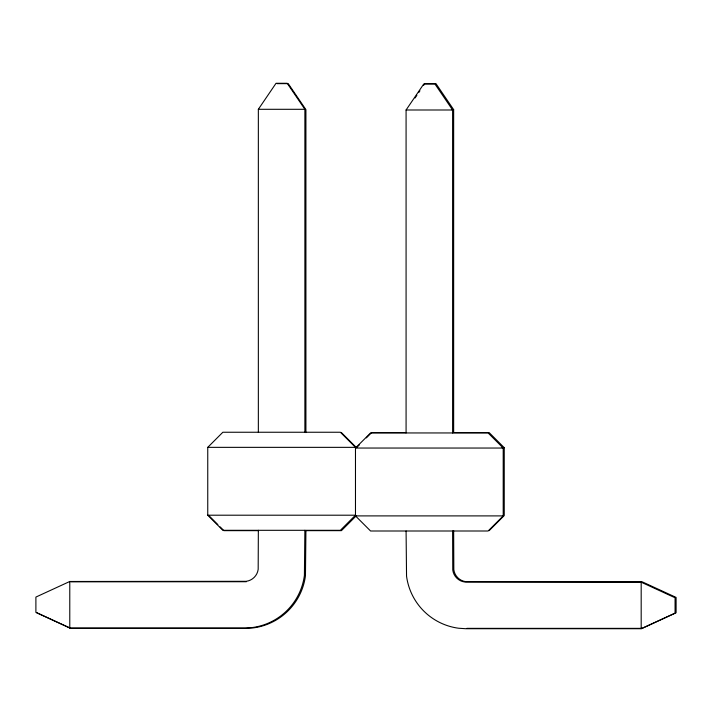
<?xml version="1.0" encoding="UTF-8"?>
<svg xmlns="http://www.w3.org/2000/svg" width="712" height="712" viewBox="0 0 712 712"><rect width="100%" height="100%" fill="white"/><g stroke="black" fill="none" stroke-linecap="round" stroke-linejoin="round"><path stroke-width="1.07" d="M258.349 432.246L258.349 109.301L276.034 83.286L287.194 83.286L304.878 109.301L304.878 432.246M406.08 432.949L406.08 109.995L423.756 83.989L434.925 83.989L452.601 109.995L452.601 432.949M415.052 97.989L416.876 95.301M418.709 92.605L419.929 90.816M423.587 85.431L424.806 83.642L435.967 83.642L453.651 109.648L453.651 432.593M207.753 515.203L355.475 515.203L340.372 530.307L222.856 530.307L207.753 515.203L207.753 447.35L222.856 432.246L340.372 432.246L355.475 447.35L355.475 515.897L370.578 531.001L488.103 531.001L503.206 515.897L503.206 448.044L488.103 432.949L370.578 432.949L355.475 448.044L503.206 448.044M359.542 444.68L356.525 447.697L341.422 432.593M366.342 437.88L371.628 432.593L405.991 432.593M356.525 515.55L341.422 530.654L304.834 530.654M489.144 530.654L504.247 515.55L504.247 447.697L489.144 432.593L452.556 432.593M258.349 530.307L258.18 569.342A13.911 13.911 0 0 1 246.21 581.312L69.776 581.481L35.894 597.074L35.894 612.427L69.776 628.011L245.15 628.011L252.297 627.548A60.538 60.538 0 0 0 304.407 575.429L304.878 530.307M406.08 531.001L406.543 576.124A60.538 60.538 0 0 0 458.662 628.242L465.799 628.714L641.183 628.714L675.065 613.121L675.065 597.769L641.183 582.185L464.749 582.016A13.911 13.911 0 0 1 452.77 570.036L452.601 531.001M246.397 581.722L70.817 581.837M277.075 83.642L288.244 83.642L305.92 109.648L305.92 432.593M258.349 109.301L304.878 109.301M451.435 109.648L453.651 109.648M406.08 109.995L452.601 109.995M207.753 447.35L355.475 447.35M502.094 447.697L504.247 447.697M355.475 515.897L503.206 515.897M258.269 530.654L223.897 530.654L220.124 526.88M466.849 628.358L642.224 628.358L676.106 612.774L676.106 597.421L642.224 581.837L465.79 581.668A13.911 13.911 0 0 1 453.82 569.689L453.651 530.654M36.935 612.774L70.817 628.358L246.201 628.358L253.338 627.895A60.538 60.538 0 0 0 305.457 575.777L305.92 530.654M208.794 515.55L217.863 524.611M641.183 582.185L641.183 628.714M69.776 581.481L69.776 628.011"/></g></svg>
